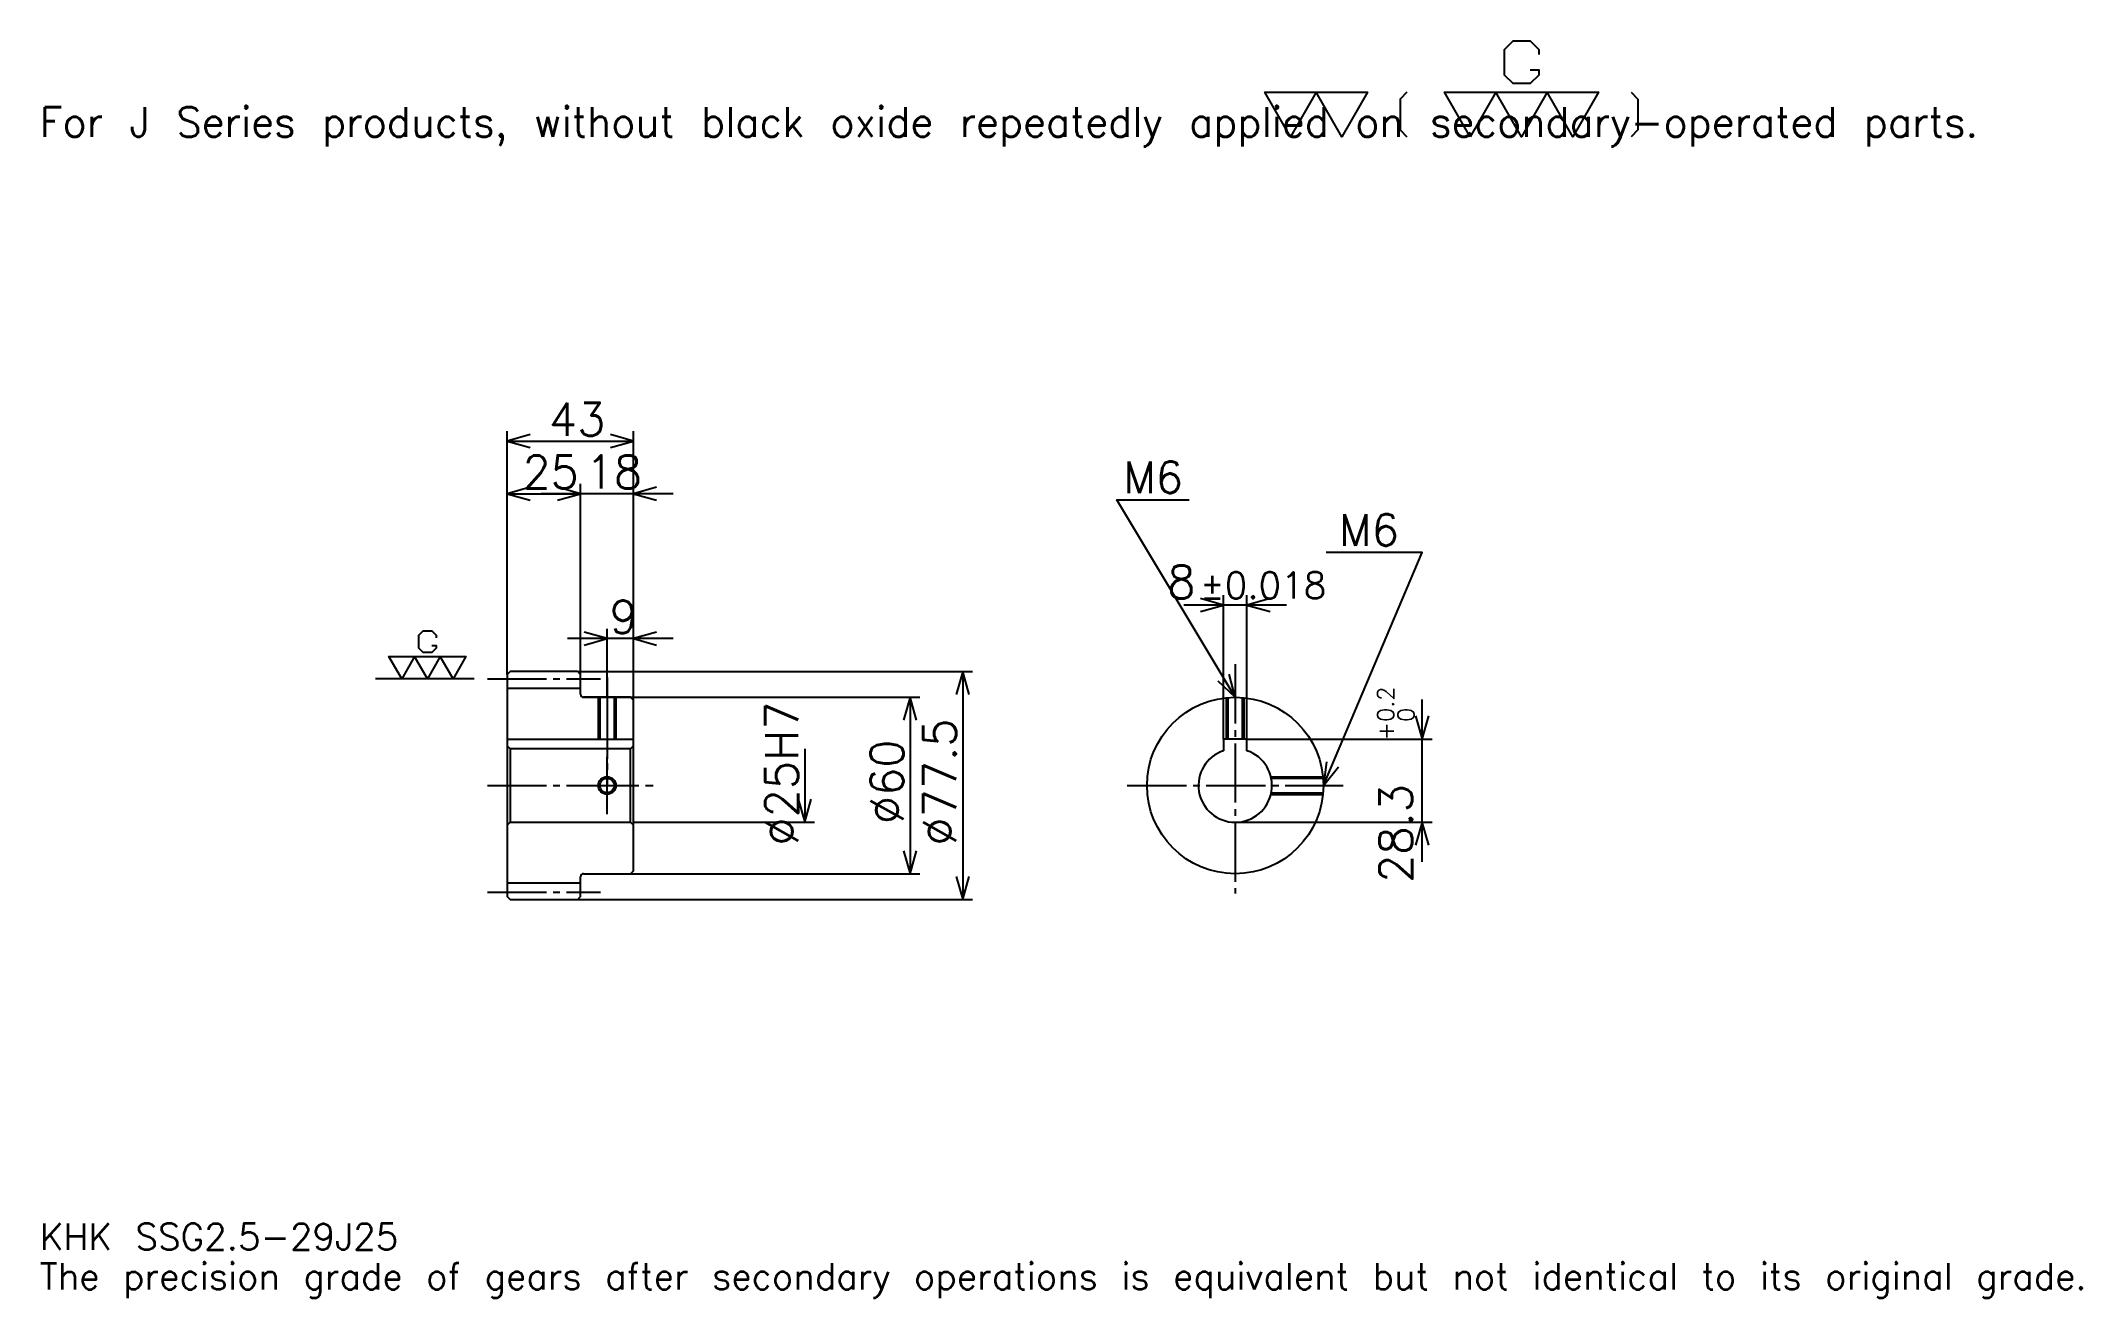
# Model space of a CAD drawing. Extents: x 23 to 717, y 8 to 436.
import ezdxf

# ---------------------------------------------------------------- set-up
doc = ezdxf.new("R2010")
doc.units = 0
doc.linetypes.add('DASHDOT', pattern=[26.869564, 20.152174, -2.23913, 2.23913, -2.23913])
doc.layers.get('0').update_dxf_attribs({"linetype": 'CONTINUOUS'})
doc.layers.add('DASHDOT', color=6, linetype='DASHDOT')
doc.styles.add('KANJI', font='TXT', dxfattribs={"bigfont": 'BIGFONT'})

msp = doc.modelspace()

# ---------------------------------------------------------------- linework, layer by layer
at = {"color": 5}
for p, q in [((181.369553, 221.239136), (181.369553, 302.967407)), ((181.369553, 299.608704), (224.369553, 299.608704)), ((224.369553, 221.239136), (224.369553, 302.967407)), ((206.369553, 221.239136), (206.369553, 285.054352)), ((181.369553, 281.695648), (206.369553, 281.695648)), ((237.804337, 281.695648), (192.934769, 281.695648)), ((446.456482, 243.83696), (411.586945, 243.83696)), ((425.021729, 198.289139), (425.021729, 247.195648)), ((433.021729, 198.289139), (433.021729, 247.195648)), ((237.804337, 232.434784), (201.934769, 232.434784)), ((215.369553, 221.239136), (215.369553, 235.793488)), ((181.369553, 220.239136), (181.369553, 221.239136)), ((205.369553, 221.239136), (224.369553, 221.239136)), ((206.369553, 220.239136), (206.369553, 221.239136)), ((215.369553, 212.489136), (215.369553, 221.239136)), ((215.369553, 212.489136), (215.369553, 221.239136)), ((224.369553, 221.239136), (339.684753, 221.239136)), ((224.369553, 211.489136), (224.369553, 221.239136)), ((336.32605, 221.239136), (336.32605, 143.739136)), ((207.369553, 212.489136), (224.369553, 212.489136)), ((224.369553, 212.489136), (321.771729, 212.489136)), ((318.413025, 212.489136), (318.413025, 152.489136)), ((492.608704, 156.554352), (492.608704, 211.723923)), ((282.586945, 194.989136), (282.586945, 169.989136)), ((433.021729, 198.289139), (495.967407, 198.289139)), ((224.369553, 169.989136), (285.945648, 169.989136)), ((429.021729, 169.989136), (495.967407, 169.989136)), ((207.369553, 152.489136), (224.369553, 152.489136)), ((224.369553, 152.489136), (321.771729, 152.489136)), ((205.369553, 143.739136), (224.369553, 143.739136)), ((224.369553, 143.739136), (339.684753, 143.739136))]:
    msp.add_line(p, q, dxfattribs=at)
at = {"color": 7}
msp.add_line((170.173904, 218.739136), (136.586945, 218.739136), dxfattribs=at)
at = {"color": 4}
for p, q in [((181.369553, 215.614136), (206.369553, 215.614136)), ((181.369553, 198.289139), (224.369553, 198.289139)), ((182.369553, 194.989136), (182.369553, 169.989136)), ((223.369553, 194.989136), (224.369553, 195.989136)), ((223.369553, 169.989136), (224.369553, 168.989136)), ((181.369553, 149.364136), (206.369553, 149.364136))]:
    msp.add_line(p, q, dxfattribs=at)
at = {"color": 7}
for points in [[(529.330444, 425.74826), (532.241333, 425.74826), (532.241333, 424.00174), (529.330444, 421.090881), (523.508667, 421.090881), (520.597839, 424.00174), (520.597839, 432.734344), (523.508667, 435.645233), (529.330444, 435.645233), (532.241333, 432.734344), (532.241333, 430.987823)], [(447.82608, 403.043488), (439.093475, 418.180023), (474.023895, 418.180023), (465.29129, 403.043488), (456.558685, 418.180023), (447.82608, 403.043488)], [(487.41391, 418.180023), (485.085205, 415.851318), (485.085205, 405.372192), (487.41391, 403.043488)], [(508.954346, 403.043488), (500.221741, 418.180023), (552.617371, 418.180023), (543.884766, 403.043488), (535.152161, 418.180023), (526.419556, 403.043488), (517.686951, 418.180023), (508.954346, 403.043488)], [(563.678711, 418.180023), (566.007385, 415.851318), (566.007385, 405.372192), (563.678711, 403.043488)], [(155.731506, 230.091522), (157.186951, 230.091522), (157.186951, 229.218262), (155.731506, 227.762833), (152.820633, 227.762833), (151.365204, 229.218262), (151.365204, 233.584564), (152.820633, 235.040009), (155.731506, 235.040009), (157.186951, 233.584564), (157.186951, 232.711304)], [(145.543457, 218.739136), (141.177155, 226.307404), (167.374985, 226.307404), (163.008682, 218.739136), (158.64238, 226.307404), (154.276077, 218.739136), (149.909775, 226.307404), (145.543457, 218.739136)]]:
    msp.add_lwpolyline(points, dxfattribs=at)
at = {"color": 5}
for points in [[(189.206512, 301.847839), (181.369553, 299.608704), (189.206512, 297.369568)], [(216.532593, 297.369568), (224.369553, 299.608704), (216.532593, 301.847839)], [(189.206512, 283.934784), (181.369553, 281.695648), (189.206512, 279.456543)], [(198.532593, 279.456543), (206.369553, 281.695648), (198.532593, 283.934784)], [(198.532593, 279.456543), (206.369553, 281.695648), (198.532593, 283.934784)], [(232.206512, 283.934784), (224.369553, 281.695648), (232.206512, 279.456543)], [(429.021729, 212.489136), (388.717377, 279.663055), (413.347809, 279.663055)], [(459.021729, 182.489136), (492.608704, 261.75), (459.917358, 261.75)], [(417.184753, 241.597824), (425.021729, 243.83696), (417.184753, 246.076096)], [(440.858704, 246.076096), (433.021729, 243.83696), (440.858704, 241.597824)], [(207.532593, 230.195648), (215.369553, 232.434784), (207.532593, 234.67392)], [(232.206512, 234.67392), (224.369553, 232.434784), (232.206512, 230.195648)], [(338.565186, 213.402176), (336.32605, 221.239136), (334.086914, 213.402176)], [(423.069611, 218.057251), (429.021729, 212.489136), (426.909668, 220.361298)], [(320.652161, 204.652176), (318.413025, 212.489136), (316.173889, 204.652176)], [(490.369568, 206.126099), (492.608704, 198.289139), (494.847839, 206.126099)], [(460.017761, 190.578598), (459.021729, 182.489136), (464.141113, 188.831329)], [(280.347809, 177.826096), (282.586945, 169.989136), (284.82608, 177.826096)], [(494.847839, 162.152176), (492.608704, 169.989136), (490.369568, 162.152176)], [(316.173889, 160.326096), (318.413025, 152.489136), (320.652161, 160.326096)], [(334.086914, 151.576096), (336.32605, 143.739136), (338.565186, 151.576096)]]:
    msp.add_lwpolyline(points, dxfattribs=at)
at = {"color": 4}
for points in [[(206.369553, 213.489136), (206.369553, 220.239136), (205.369553, 221.239136), (182.369553, 221.239136), (181.369553, 220.239136), (181.369553, 168.989136)], [(207.369553, 152.489136), (223.369553, 152.489136), (224.369553, 153.489136), (224.369553, 211.489136), (223.369553, 212.489136), (207.369553, 212.489136)], [(212.369553, 212.489136), (212.369553, 198.289139)], [(212.909546, 212.489136), (212.909546, 198.289139)], [(217.829559, 212.489136), (217.829559, 198.289139)], [(218.369553, 212.489136), (218.369553, 198.289139)], [(426.021729, 198.289139), (426.021729, 212.33876)], [(426.561707, 198.289139), (426.561707, 212.388107)], [(431.48175, 198.289139), (431.48175, 212.388107)], [(432.021729, 198.289139), (432.021729, 212.33876)], [(181.369553, 168.989136), (182.369553, 169.989136), (223.369553, 169.989136), (223.369553, 194.989136), (182.369553, 194.989136), (181.369553, 195.989136)], [(433.021729, 194.331848), (433.021729, 198.289139), (425.021729, 198.289139), (425.021729, 194.331848)], [(441.156372, 185.489136), (458.871338, 185.489136)], [(441.277283, 184.949142), (458.920715, 184.949142)], [(441.156372, 179.489136), (458.871338, 179.489136)], [(441.277283, 180.029129), (458.920715, 180.029129)], [(181.369553, 168.989136), (181.369553, 144.739136), (182.369553, 143.739136), (205.369553, 143.739136), (206.369553, 144.739136), (206.369553, 151.489136)]]:
    msp.add_lwpolyline(points, dxfattribs=at)
for centre, radius in [((429.021729, 182.489136), 30), ((215.369553, 182.489136), 2.46)]:
    msp.add_circle(centre, radius, dxfattribs=at)
at = {"color": 7}
msp.add_circle((215.369553, 182.489136), 3, dxfattribs=at)
at = {"color": 4}
for centre, radius, start, end in [((207.369553, 213.489136), 1, 180, 270), ((429.021729, 182.489136), 12.5, 108.662925185, 71.337074815), ((207.369553, 151.489136), 1, 90, 180)]:
    msp.add_arc(centre, radius, start, end, dxfattribs=at)
at = {"layer": 'DASHDOT', "color": 7}
for p, q in [((429.021729, 223.684784), (429.021729, 145.771744)), ((174.652161, 218.739136), (213.086945, 218.739136)), ((215.369553, 212.489136), (215.369553, 182.489136)), ((174.652161, 182.489136), (231.086945, 182.489136)), ((392.304321, 182.489136), (465.739136, 182.489136)), ((174.652161, 146.239136), (213.086945, 146.239136))]:
    msp.add_line(p, q, dxfattribs=at)
for points in [[(215.369553, 219.206528), (215.369553, 191.571747)], [(215.369553, 172.771744), (215.369553, 192.206528)], [(205.652161, 182.489136), (225.086945, 182.489136)]]:
    msp.add_lwpolyline(points, dxfattribs=at)

# ---------------------------------------------------------------- texts
at = {"color": 7, "style": 'KANJI'}
for s, height, p in [('For J Series products, without black oxide repeatedly applied on secondary-operated parts.', 10.076087, (22.391304, 403.043488)), ('43', 11.195652, (195.592377, 301.400024)), ('25', 11.195652, (186.592377, 283.486969)), ('18', 11.195652, (208.092377, 283.486969)), ('M6', 10.747827, (390.956512, 281.902161)), ('M6', 10.747827, (464.39563, 263.989136)), ('8', 11.195652, (405.911682, 246.076096)), ('%%p0.018', 8.956522, (416.994019, 246.076096)), ('9', 11.195652, (216.230957, 234.226089)), ('KHK SSG2.5-29J25', 8.956522, (22.391304, 24.630434)), ('The precision grade of gears after secondary operations is equivalent but not identical to its original grade.', 8.956522, (22.391304, 11.195652))]:
    msp.add_text(s, height=height, dxfattribs=at).set_placement(p)
for s, height, p in [('0.2', 5.597826, (482.980408, 204.115097)), ('%%c25H7', 11.195652, (280.347809, 162.057068)), ('%%c77.5', 11.195652, (334.086914, 162.057068)), ('+', 5.597826, (482.980408, 197.845535)), ('0', 5.597826, (489.921753, 204.115097)), ('%%c60', 11.195652, (316.173889, 169.334244)), ('28.3', 11.195652, (489.25, 149.386322))]:
    msp.add_text(s, height=height, rotation=90, dxfattribs=at).set_placement(p)

doc.saveas('drawing.dxf')
